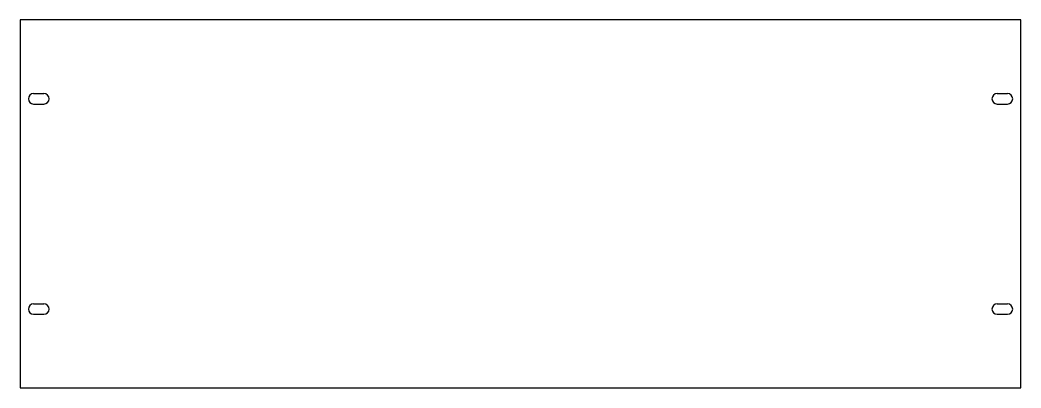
# Model space of a CAD drawing. Extents: x -242 to 242, y -89 to 89.
import ezdxf

# ---------------------------------------------------------------- set-up
doc = ezdxf.new("R2010")
doc.units = 0
doc.header["$MEASUREMENT"] = 0
doc.layers.add('LAYER_1', color=7, linetype='CONTINUOUS')

# ---------------------------------------------------------------- blocks, each defined once
blk = doc.blocks.new('BLOCK_2')
at = {"layer": 'LAYER_1', "color": 7}
blk.add_lwpolyline([(-235.01, -53.14), (-230.02, -53.14)], dxfattribs=at)
blk = doc.blocks.new('BLOCK_3')
at = {"layer": 'LAYER_1', "color": 7}
blk.add_open_spline([(-230, -53.14), (-228.61, -53.14), (-227.48, -52.01), (-227.48, -50.62), (-227.48, -49.23), (-228.61, -48.1), (-230, -48.1)], degree=3, knots=[0, 0, 0, 0, 1, 1, 1, 2, 2, 2, 2], dxfattribs=at)
blk = doc.blocks.new('BLOCK_4')
at = {"layer": 'LAYER_1', "color": 7}
blk.add_lwpolyline([(-230.02, -48.15), (-235.01, -48.15)], dxfattribs=at)
blk = doc.blocks.new('BLOCK_5')
at = {"layer": 'LAYER_1', "color": 7}
blk.add_open_spline([(-234.99, -48.1), (-236.38, -48.1), (-237.51, -49.23), (-237.51, -50.62), (-237.51, -52.01), (-236.38, -53.14), (-234.99, -53.14)], degree=3, knots=[0, 0, 0, 0, 1, 1, 1, 2, 2, 2, 2], dxfattribs=at)
blk = doc.blocks.new('BLOCK_6')
at = {"layer": 'LAYER_1', "color": 7}
blk.add_lwpolyline([(-235.01, 48.5), (-230.02, 48.5)], dxfattribs=at)
blk = doc.blocks.new('BLOCK_7')
at = {"layer": 'LAYER_1', "color": 7}
blk.add_open_spline([(-230, 48.5), (-228.61, 48.5), (-227.48, 49.63), (-227.48, 51.02), (-227.48, 52.41), (-228.61, 53.54), (-230, 53.54)], degree=3, knots=[0, 0, 0, 0, 1, 1, 1, 2, 2, 2, 2], dxfattribs=at)
blk = doc.blocks.new('BLOCK_8')
at = {"layer": 'LAYER_1', "color": 7}
blk.add_lwpolyline([(-230.02, 53.49), (-235.01, 53.49)], dxfattribs=at)
blk = doc.blocks.new('BLOCK_9')
at = {"layer": 'LAYER_1', "color": 7}
blk.add_open_spline([(-234.99, 53.54), (-236.38, 53.54), (-237.51, 52.41), (-237.51, 51.02), (-237.51, 49.63), (-236.38, 48.5), (-234.99, 48.5)], degree=3, knots=[0, 0, 0, 0, 1, 1, 1, 2, 2, 2, 2], dxfattribs=at)
blk = doc.blocks.new('BLOCK_10')
at = {"layer": 'LAYER_1', "color": 7}
blk.add_lwpolyline([(230.02, -53.14), (235.01, -53.14)], dxfattribs=at)
blk = doc.blocks.new('BLOCK_11')
at = {"layer": 'LAYER_1', "color": 7}
blk.add_open_spline([(235.03, -53.14), (236.43, -53.14), (237.55, -52.01), (237.55, -50.62), (237.55, -49.23), (236.43, -48.1), (235.03, -48.1)], degree=3, knots=[0, 0, 0, 0, 1, 1, 1, 2, 2, 2, 2], dxfattribs=at)
blk = doc.blocks.new('BLOCK_12')
at = {"layer": 'LAYER_1', "color": 7}
blk.add_lwpolyline([(235.01, -48.15), (230.02, -48.15)], dxfattribs=at)
blk = doc.blocks.new('BLOCK_13')
at = {"layer": 'LAYER_1', "color": 7}
blk.add_open_spline([(230.04, -48.1), (228.65, -48.1), (227.52, -49.23), (227.52, -50.62), (227.52, -52.01), (228.65, -53.14), (230.04, -53.14)], degree=3, knots=[0, 0, 0, 0, 1, 1, 1, 2, 2, 2, 2], dxfattribs=at)
blk = doc.blocks.new('BLOCK_14')
at = {"layer": 'LAYER_1', "color": 7}
blk.add_lwpolyline([(230.02, 48.5), (235.01, 48.5)], dxfattribs=at)
blk = doc.blocks.new('BLOCK_15')
at = {"layer": 'LAYER_1', "color": 7}
blk.add_open_spline([(235.03, 48.5), (236.43, 48.5), (237.55, 49.63), (237.55, 51.02), (237.55, 52.41), (236.43, 53.54), (235.03, 53.54)], degree=3, knots=[0, 0, 0, 0, 1, 1, 1, 2, 2, 2, 2], dxfattribs=at)
blk = doc.blocks.new('BLOCK_16')
at = {"layer": 'LAYER_1', "color": 7}
blk.add_lwpolyline([(235.01, 53.49), (230.02, 53.49)], dxfattribs=at)
blk = doc.blocks.new('BLOCK_17')
at = {"layer": 'LAYER_1', "color": 7}
blk.add_open_spline([(230.04, 53.54), (228.65, 53.54), (227.52, 52.41), (227.52, 51.02), (227.52, 49.63), (228.65, 48.5), (230.04, 48.5)], degree=3, knots=[0, 0, 0, 0, 1, 1, 1, 2, 2, 2, 2], dxfattribs=at)
blk = doc.blocks.new('BLOCK_18')
at = {"layer": 'LAYER_1', "color": 7}
blk.add_lwpolyline([(241.53, -88.74), (241.53, 89.1), (-241.53, 89.1), (-241.53, -88.74), (241.53, -88.74)], dxfattribs=at)

msp = doc.modelspace()

# ---------------------------------------------------------------- block references
at = {"layer": 'LAYER_1'}
for name in ['BLOCK_18', 'BLOCK_9', 'BLOCK_8', 'BLOCK_7', 'BLOCK_17', 'BLOCK_16', 'BLOCK_15', 'BLOCK_6', 'BLOCK_14', 'BLOCK_5', 'BLOCK_4', 'BLOCK_3', 'BLOCK_13', 'BLOCK_12', 'BLOCK_11', 'BLOCK_2', 'BLOCK_10']:
    msp.add_blockref(name, (0, 0), dxfattribs=at)

doc.saveas('drawing.dxf')
